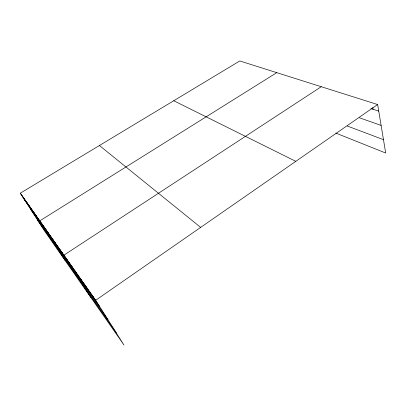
<?xml version="1.0" encoding="UTF-8"?>
<svg xmlns="http://www.w3.org/2000/svg" width="406" height="406" viewBox="0 0 406 406"><rect width="100%" height="100%" fill="white"/><g stroke="black" fill="none" stroke-linecap="round" stroke-linejoin="round"><path stroke-width="0.61" d="M377.636 104.535L239.773 60.961L20.3 193.185L44.315 230.618L123.967 345.039L95.689 300.262L377.636 104.535L385.7 153.026L335.843 133.087M321.263 86.717L63.93 255.156L90.792 297.38M276.765 72.654L39.788 220.859L65.204 260.622M370.896 108.554L378.732 111.122M359.518 117.806L381.107 125.413M347.201 125.977L383.477 139.654M173.743 100.744L295.796 161.349M99.424 145.515L200.665 227.39M20.3 193.185L95.689 300.262M23.538 198.235L99.571 306.408M30.592 209.227L107.945 319.669M37.651 220.235L116.233 332.793M21.914 195.479L25.172 200.559M41.767 223.676L45.228 229.096M37.844 218.103L41.27 223.462M35.941 215.398L39.346 220.722M34.074 212.744L37.459 218.037M32.236 210.141L35.606 215.403M30.435 207.583L33.789 212.815M28.669 205.071L32.003 210.272M26.933 202.609L30.247 207.781M25.233 200.188L28.527 205.329M23.558 197.813L26.837 202.924M59.119 248.325L62.742 254.009M56.794 245.016L60.392 250.664M54.511 241.773L58.094 247.396M52.278 238.601L55.84 244.189M50.09 235.495L53.633 241.047M47.949 232.45L51.466 237.967M45.848 229.466L49.349 234.952M43.787 226.543L47.269 231.993M77.338 274.197L81.104 280.13M74.531 270.213L78.272 276.105M71.791 266.316L75.511 272.177M69.111 262.509L72.811 268.336M66.493 258.789L70.172 264.58M61.499 251.7L65.143 257.419M92.441 295.644L96.298 301.754M89.269 291.143L93.111 297.217M86.179 286.748L90 292.787M83.159 282.464L86.96 288.468M80.215 278.283L83.996 284.251M372.794 107.499L373.099 109.28"/></g></svg>
